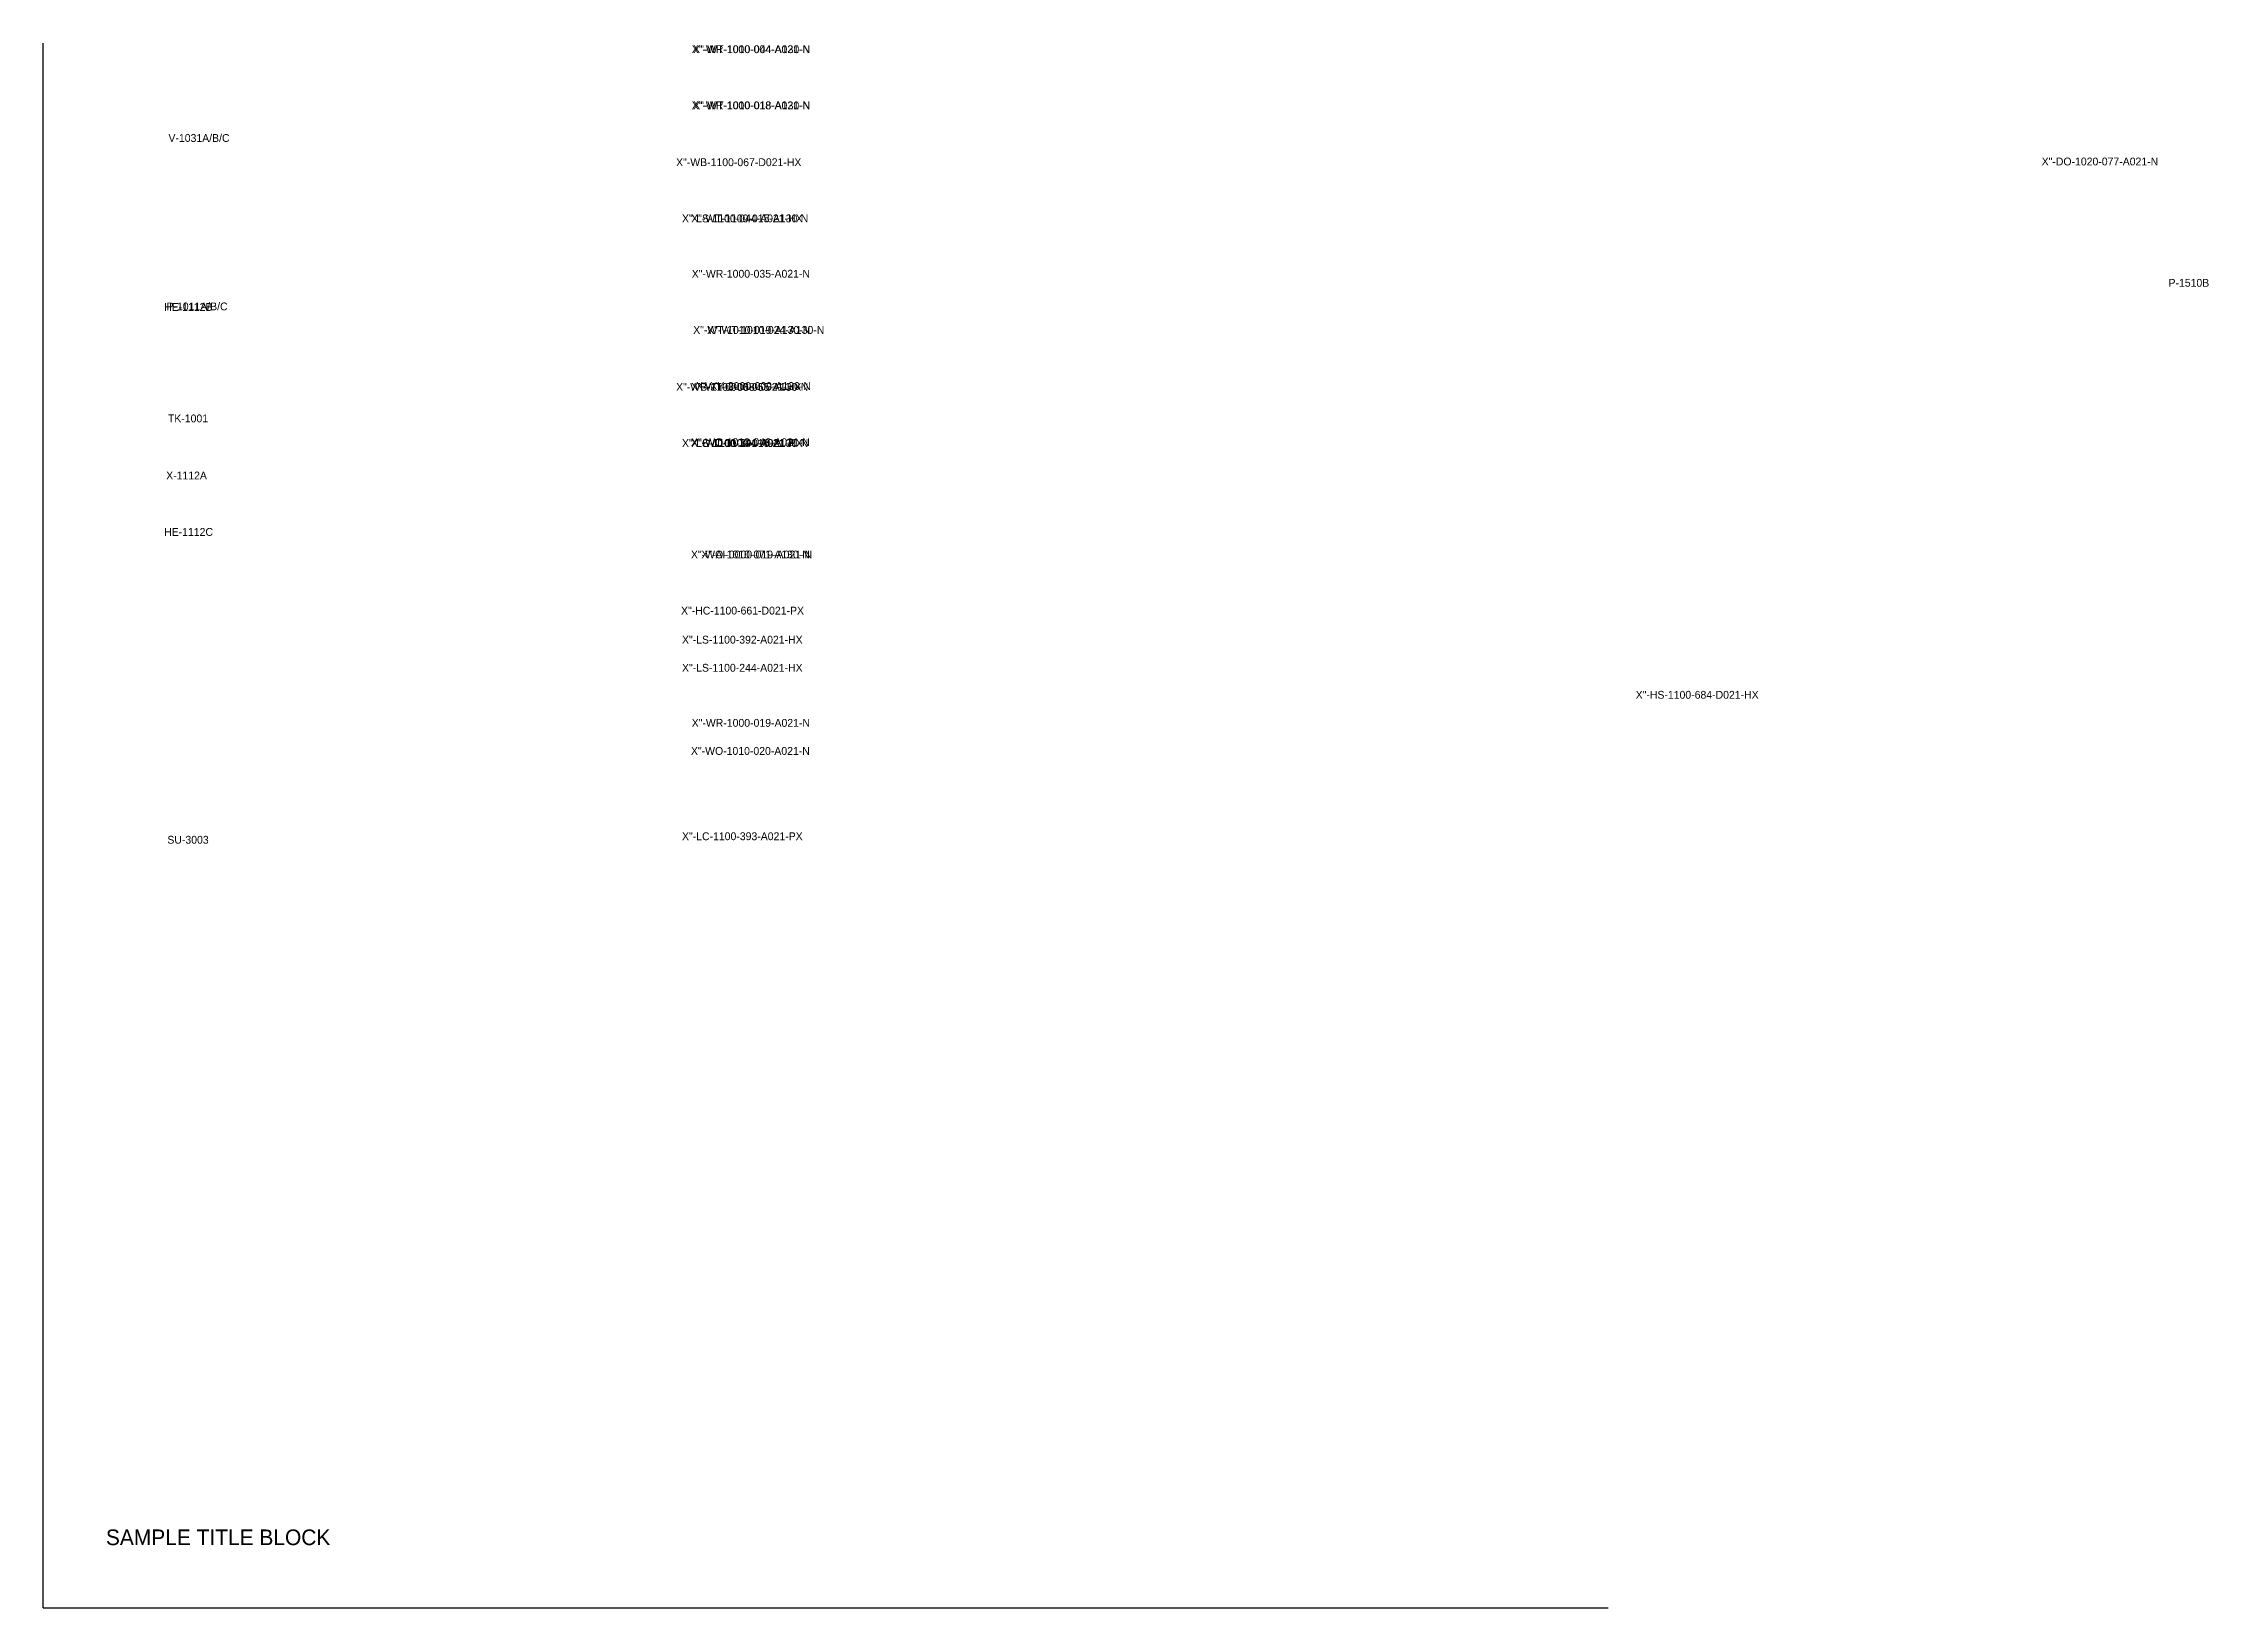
# Model space of a CAD drawing. Header units: metres. Extents: x 0 to 2536, y 0 to 1695.
# Drawn here: x 0 to 692, y 0 to 500 of the extents above; entities that cross this region are included whole.
import ezdxf

# ---------------------------------------------------------------- set-up
doc = ezdxf.new("R2010")
doc.units = ezdxf.units.M
doc.layers.add('REVIEW', color=1, linetype='Continuous')

msp = doc.modelspace()

# ---------------------------------------------------------------- linework, layer by layer
for q in [(0, 500), (500, 0)]:
    msp.add_line((0, 0), q)

# ---------------------------------------------------------------- texts
msp.add_text('SAMPLE TITLE BLOCK', height=5).set_placement((20, 20))
at = {"layer": 'REVIEW', "char_height": 2.5, "attachment_point": 1}
for s, insert in [('X"-WR-1000-004-A021-N', (207.17, 499.36)), ('X"-WT-1010-044-A130-N', (207.64, 499.36)), ('X"-WR-1000-018-A021-N', (207.17, 481.41)), ('X"-WT-1010-018-A130-N', (207.64, 481.41)), ('V-1031A/B/C', (39.99, 470.98)), ('X"-WB-1100-067-D021-HX', (202.18, 463.24)), ('X"-DO-1020-077-A021-N', (638.49, 463.47)), ('X"-LS-1100-044-A021-HX', (204.07, 445.29)), ('X"-WT-1100-015-A130-N', (207.01, 445.29)), ('X"-WR-1000-035-A021-N', (207.17, 427.59)), ('P-1510B', (679.02, 424.69)), ('HE-1112B', (38.61, 416.98)), ('P-1011A/B/C', (39.37, 417.15)), ('X"-WT-1010-019-A130-N', (207.64, 409.64)), ('X"-WT-1010-024-A130-N', (212.13, 409.64)), ('X"-WB-1100-068-D021-HX', (202.18, 391.43)), ('X"-WT-0000-055-A130-N', (207.01, 391.43)), ('X"-XY-2000-009-A130-N', (208.58, 391.7)), ('TK-1001', (39.82, 381.36)), ('X"-WO-1010-046-A021-N', (206.93, 373.76)), ('X"-LS-1100-144-A021-HX', (204.07, 373.48)), ('X"-LC-1100-391-A021-PX', (204.07, 373.48)), ('X"-WT-1100-016-A130-N', (207.01, 373.48)), ('X-1112A', (39.26, 363.12)), ('HE-1112C', (38.61, 345.08)), ('X"-WO-1010-071-A130-N', (206.93, 337.87)), ('X"-AI-0000-019-A021-N', (210.24, 337.87)), ('X"-HC-1100-661-D021-PX', (203.76, 319.93)), ('X"-LS-1100-392-A021-HX', (204.07, 310.64)), ('X"-LS-1100-244-A021-HX', (204.07, 301.66)), ('X"-HS-1100-684-D021-HX', (508.78, 293.02)), ('X"-WR-1000-019-A021-N', (207.17, 284.05)), ('X"-WO-1010-020-A021-N', (206.93, 275.08)), ('SU-3003', (39.64, 246.69)), ('X"-LC-1100-393-A021-PX', (204.07, 247.81))]:
    msp.add_mtext(s, dxfattribs=dict(at, insert=insert))

doc.saveas('drawing.dxf')
